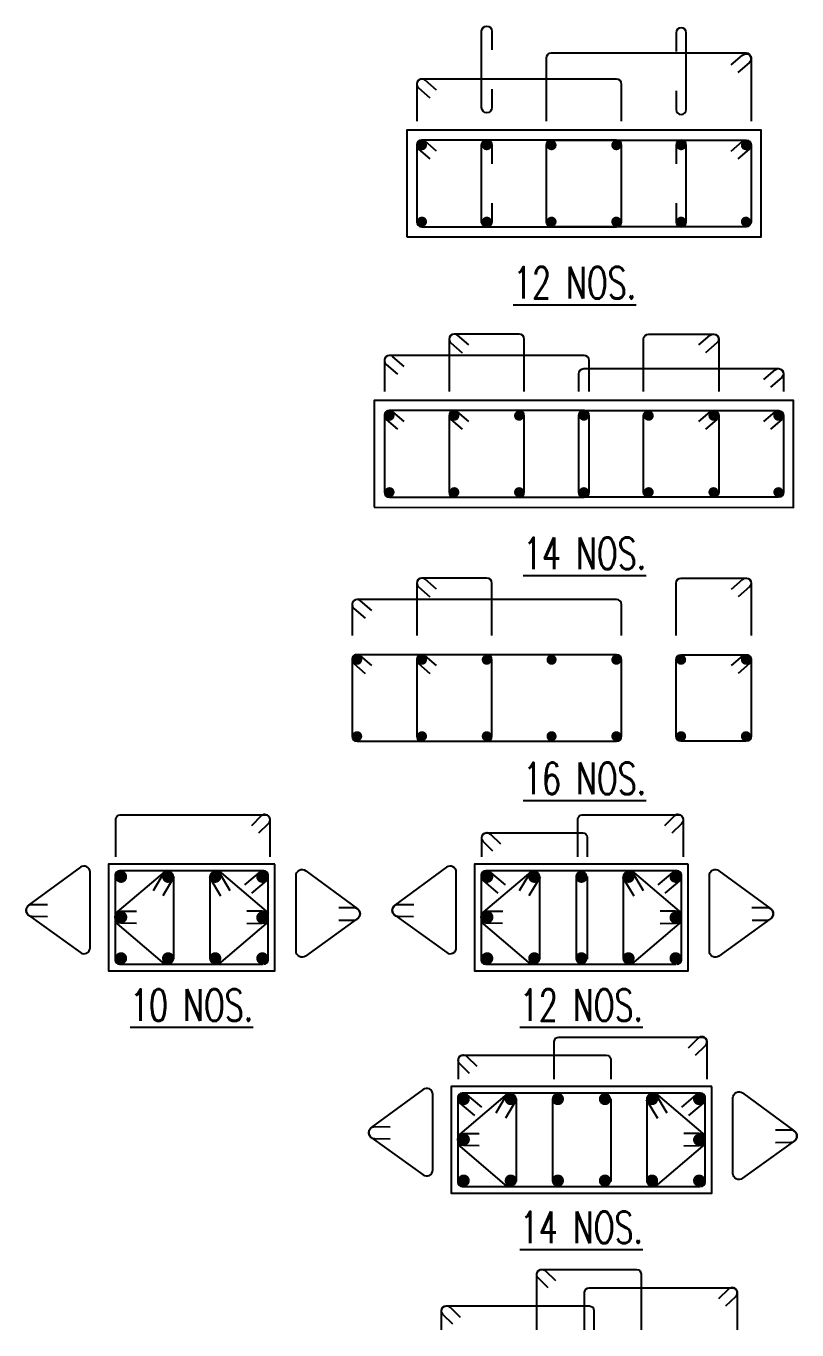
# Model space of a CAD drawing. Header units: inches. Extents: x 61991 to 161106, y 29687 to 64402.
# Drawn here: x 86032 to 86414, y 31143 to 31790 of the extents above; entities that cross this region are included whole.
import ezdxf
from ezdxf.enums import TextEntityAlignment as Align

# ---------------------------------------------------------------- set-up
doc = ezdxf.new("R2010")
doc.units = ezdxf.units.IN
doc.header["$MEASUREMENT"] = 0
doc.linetypes.add('HIDDEN', pattern=[0.375, 0.25, -0.125])
for name, color, linetype in [('COL', 1, 'HIDDEN'), ('FRAME', 6, 'Continuous'), ('LINKS', 6, 'Continuous'), ('reinforcement', 6, 'Continuous'), ('STEEL', 6, 'Continuous'), ('STIRUPS', 3, 'Continuous'), ('TITAL', 1, 'Continuous')]:
    doc.layers.add(name, color=color, linetype=linetype)
doc.styles.add('ROMANS', font='R.SHX', dxfattribs={"width": 0.7})

msp = doc.modelspace()

# ---------------------------------------------------------------- linework, layer by layer
at = {"layer": 'COL', "linetype": 'ByBlock'}
for points in [[(86220.45275, 31685.13934), (86396.34201, 31685.13934), (86396.34201, 31738.13134), (86220.45275, 31738.13134)], [(86204.35549, 31550.89365), (86412.44415, 31550.89), (86412.44415, 31603.882), (86204.35549, 31603.88565)]]:
    msp.add_lwpolyline(points, close=True, dxfattribs=at)
for points in [[(86155.0604, 31373.81086), (86072.45456, 31373.81086), (86072.45456, 31320.81886), (86155.0604, 31320.81886), (86155.0604, 31373.81086)], [(86360.13334, 31373.81086), (86254.15748, 31373.81086), (86254.15748, 31320.81886), (86360.13334, 31320.81886), (86360.13334, 31373.81086)], [(86371.81835, 31263.49845), (86242.47247, 31263.49845), (86242.47247, 31210.50645), (86371.81835, 31210.50645), (86371.81835, 31263.49845)]]:
    msp.add_lwpolyline(points, dxfattribs=at)
at = {"layer": 'FRAME'}
for points in [[(86086.31104, 31344.37672), (86078.74117, 31344.45523, -1), (86078.80398, 31350.51114), (86086.37386, 31350.43262)], [(86141.20392, 31344.37672), (86148.77379, 31344.45523, 1), (86148.71098, 31350.51114), (86141.1411, 31350.43262)], [(86268.01397, 31344.37672), (86260.44409, 31344.45523, -1), (86260.5069, 31350.51114), (86268.07678, 31350.43262)], [(86346.27686, 31344.37672), (86353.84673, 31344.45523, 1), (86353.78392, 31350.51114), (86346.21404, 31350.43262)], [(86256.32896, 31234.06431), (86248.75908, 31234.14283, -1), (86248.8219, 31240.19873), (86256.39177, 31240.12021)], [(86357.96186, 31234.06431), (86365.53174, 31234.14283, 1), (86365.46893, 31240.19873), (86357.89905, 31240.12021)]]:
    msp.add_lwpolyline(points, format="xyb", dxfattribs=at)
at = {"layer": 'LINKS'}
for points in [[(86094.7815, 31360.78974), (86100.33028, 31370.07425), (86075.70307, 31349.08049)], [(86127.16385, 31370.49886), (86151.79106, 31349.5051)], [(86127.18468, 31370.07425), (86132.73346, 31360.78974)], [(86148.20238, 31370.49886), (86139.97659, 31363.47552)], [(86276.48442, 31360.78974), (86282.0332, 31370.07425), (86257.40599, 31349.08049)], [(86261.0155, 31370.49886), (86269.24129, 31363.47552)], [(86332.23679, 31370.49886), (86356.864, 31349.5051)], [(86332.25762, 31370.07425), (86337.8064, 31360.78974)], [(86353.27532, 31370.49886), (86345.04953, 31363.47552)], [(86104.97903, 31367.29597), (86099.43025, 31358.01146)], [(86104.71697, 31367.63175), (86104.71697, 31326.63123)], [(86122.53593, 31367.29597), (86128.08471, 31358.01146)], [(86122.79799, 31367.63175), (86122.79799, 31326.63123)], [(86151.71897, 31366.3802), (86143.49318, 31359.35686)], [(86257.49891, 31366.3802), (86265.72471, 31359.35686)], [(86286.68196, 31367.29597), (86281.13318, 31358.01146)], [(86286.4199, 31367.63175), (86286.4199, 31326.63123)], [(86304.50099, 31367.63175), (86304.50099, 31326.63123)], [(86310.01763, 31367.63175), (86310.01763, 31326.63123)], [(86327.60887, 31367.29597), (86333.15765, 31358.01146)], [(86327.87093, 31367.63175), (86327.87093, 31326.63123)], [(86356.79191, 31366.3802), (86348.56612, 31359.35686)], [(86100.35111, 31324.13086), (86075.7239, 31345.12462)], [(86127.16385, 31324.13086), (86151.79106, 31345.12462)], [(86282.05403, 31324.13086), (86257.42682, 31345.12462)], [(86332.23679, 31324.13086), (86356.864, 31345.12462)], [(86264.79942, 31250.47733), (86270.3482, 31259.76184), (86245.72099, 31238.76808)], [(86249.33049, 31260.18645), (86257.55628, 31253.16311)], [(86343.9218, 31260.18645), (86368.54901, 31239.19269)], [(86343.94263, 31259.76184), (86349.49141, 31250.47733)], [(86364.96033, 31260.18645), (86356.73454, 31253.16311)], [(86245.8139, 31256.0678), (86254.0397, 31249.04446)], [(86274.99695, 31256.98357), (86269.44817, 31247.69906)], [(86274.73489, 31257.31935), (86274.73489, 31216.31882)], [(86292.81598, 31257.31935), (86292.81598, 31216.31882)], [(86321.70264, 31257.31935), (86321.70264, 31216.31882)], [(86339.29387, 31256.98357), (86344.84265, 31247.69906)], [(86339.55594, 31257.31935), (86339.55594, 31216.31882)], [(86368.47692, 31256.0678), (86360.25113, 31249.04446)], [(86270.36903, 31213.81845), (86245.74182, 31234.81221)], [(86343.9218, 31213.81845), (86368.54901, 31234.81221)]]:
    msp.add_lwpolyline(points, dxfattribs=at)
at = {"layer": 'reinforcement', "const_width": 3.02054}
for points in [[(86077.18465, 31367.55196, -1), (86080.22033, 31367.55196, -1)], [(86100.55467, 31367.55196, -1), (86103.59035, 31367.55196, -1)], [(86100.55467, 31367.55196, -1), (86103.59035, 31367.55196, -1)], [(86123.92468, 31367.55196, -1), (86126.96037, 31367.55196, -1)], [(86147.2947, 31367.55196, -1), (86150.33039, 31367.55196, -1)], [(86258.88757, 31367.55196, -1), (86261.92326, 31367.55196, -1)], [(86282.25759, 31367.55196, -1), (86285.29327, 31367.55196, -1)], [(86305.62761, 31367.55196, -1), (86308.66329, 31367.55196, -1)], [(86328.99762, 31367.55196, -1), (86332.03331, 31367.55196, -1)], [(86352.36764, 31367.55196, -1), (86355.40333, 31367.55196, -1)], [(86077.25473, 31347.48319, -1), (86080.29042, 31347.48319, -1)], [(86147.2947, 31347.31486, -1), (86150.33039, 31347.31486, -1)], [(86258.95765, 31347.48319, -1), (86261.99334, 31347.48319, -1)], [(86352.36764, 31347.31486, -1), (86355.40333, 31347.31486, -1)], [(86077.18465, 31327.07775, 1), (86080.22033, 31327.07775, 1)], [(86100.55467, 31327.07775, 1), (86103.59035, 31327.07775, 1)], [(86100.55467, 31327.07775, 1), (86103.59035, 31327.07775, 1)], [(86123.92468, 31327.07775, 1), (86126.96037, 31327.07775, 1)], [(86147.2947, 31327.07775, 1), (86150.33039, 31327.07775, 1)], [(86258.88757, 31327.07775, 1), (86261.92326, 31327.07775, 1)], [(86282.25759, 31327.07775, 1), (86285.29327, 31327.07775, 1)], [(86305.62761, 31327.07775, 1), (86308.66329, 31327.07775, 1)], [(86328.99762, 31327.07775, 1), (86332.03331, 31327.07775, 1)], [(86352.36764, 31327.07775, 1), (86355.40333, 31327.07775, 1)], [(86247.20256, 31257.23956, -1), (86250.23825, 31257.23956, -1)], [(86270.57258, 31257.23956, -1), (86273.60827, 31257.23956, -1)], [(86293.9426, 31257.23956, -1), (86296.97828, 31257.23956, -1)], [(86317.31262, 31257.23956, -1), (86320.3483, 31257.23956, -1)], [(86340.68263, 31257.23956, -1), (86343.71832, 31257.23956, -1)], [(86364.05265, 31257.23956, -1), (86367.08833, 31257.23956, -1)], [(86247.27265, 31237.17078, -1), (86250.30833, 31237.17078, -1)], [(86364.05265, 31237.00245, -1), (86367.08833, 31237.00245, -1)], [(86247.20256, 31216.76535, 1), (86250.23825, 31216.76535, 1)], [(86270.57258, 31216.76535, 1), (86273.60827, 31216.76535, 1)], [(86293.9426, 31216.76535, 1), (86296.97828, 31216.76535, 1)], [(86317.31262, 31216.76535, 1), (86320.3483, 31216.76535, 1)], [(86340.68263, 31216.76535, 1), (86343.71832, 31216.76535, 1)], [(86364.05265, 31216.76535, 1), (86367.08833, 31216.76535, 1)]]:
    msp.add_lwpolyline(points, format="xyb", close=True, dxfattribs=at)
at = {"layer": 'reinforcement'}
for points in [[(86149.5404, 31324.13086, 0.414213562), (86151.7484, 31326.33886), (86151.7484, 31368.29086, 0.414213562), (86149.5404, 31370.49886), (86077.97456, 31370.49886, 0.414213562), (86075.76656, 31368.29086), (86075.76656, 31326.33886, 0.414213562), (86077.97456, 31324.13086), (86149.13608, 31324.13086)], [(86354.61334, 31324.13086, 0.414213562), (86356.82134, 31326.33886), (86356.82134, 31368.29086, 0.414213562), (86354.61334, 31370.49886), (86259.67748, 31370.49886, 0.414213562), (86257.46948, 31368.29086), (86257.46948, 31326.33886, 0.414213562), (86259.67748, 31324.13086), (86354.20902, 31324.13086)], [(86366.29835, 31213.81845, 0.414213562), (86368.50635, 31216.02645), (86368.50635, 31257.97845, 0.414213562), (86366.29835, 31260.18645), (86247.99247, 31260.18645, 0.414213562), (86245.78447, 31257.97845), (86245.78447, 31216.02645, 0.414213562), (86247.99247, 31213.81845), (86365.89402, 31213.81845)]]:
    msp.add_lwpolyline(points, format="xyb", dxfattribs=at)
at = {"layer": 'STEEL'}
for points in [[(86227.97275, 31690.13934), (86324.52606, 31690.13934, 0.414213562), (86327.04606, 31692.65934), (86327.04606, 31730.61134, 0.414213562), (86324.52606, 31733.13134), (86227.97275, 31733.13134, 0.414213562), (86225.45275, 31730.61134), (86225.45275, 31692.65934, 0.414213562)], [(86388.82201, 31690.13934), (86292.26869, 31690.13934, -0.414213562), (86289.74869, 31692.65934), (86289.74869, 31730.61134, -0.414213562), (86292.26869, 31733.13134), (86388.82201, 31733.13134, -0.414213562), (86391.34201, 31730.61134), (86391.34201, 31692.65934, -0.414213562)], [(86211.87549, 31555.89365), (86308.42881, 31555.89365, 0.414213562), (86310.94881, 31558.41365), (86310.94881, 31596.36565, 0.414213562), (86308.42881, 31598.88565), (86211.87549, 31598.88565, 0.414213562), (86209.35549, 31596.36565), (86209.35549, 31558.41365, 0.414213562)], [(86244.02565, 31555.89365), (86276.27865, 31555.89365, 0.414213562), (86278.79865, 31558.41365), (86278.79865, 31596.36565, 0.414213562), (86276.27865, 31598.88565), (86244.02565, 31598.88565, 0.414213562), (86241.50565, 31596.36565), (86241.50565, 31558.41365, 0.414213562)], [(86404.92415, 31555.89), (86308.3216, 31555.89365, -0.414213562), (86305.8016, 31558.41365), (86305.8016, 31596.36565, -0.414213562), (86308.3216, 31598.88565), (86404.92415, 31598.882, -0.414213562), (86407.44415, 31596.362), (86407.44415, 31558.41, -0.414213562)], [(86372.77399, 31555.89365), (86340.52099, 31555.89365, -0.414213562), (86338.00099, 31558.41365), (86338.00099, 31596.36565, -0.414213562), (86340.52099, 31598.88565), (86372.77399, 31598.88565, -0.414213562), (86375.29399, 31596.36565), (86375.29399, 31558.41365, -0.414213562)], [(86195.82696, 31434.77817), (86324.53043, 31434.77817, 0.414213562), (86327.05043, 31437.29817), (86327.05043, 31475.25017, 0.414213562), (86324.53043, 31477.77017), (86195.82696, 31477.77017, 0.414213562), (86193.30696, 31475.25017), (86193.30696, 31437.29817, 0.414213562)], [(86227.97712, 31434.77817), (86260.23011, 31434.77817, 0.414213562), (86262.75011, 31437.29817), (86262.75011, 31475.25017, 0.414213562), (86260.23011, 31477.77017), (86227.97712, 31477.77017, 0.414213562), (86225.45712, 31475.25017), (86225.45712, 31437.29817, 0.414213562)], [(86388.87561, 31434.77817), (86356.62261, 31434.77817, -0.414213562), (86354.10261, 31437.29817), (86354.10261, 31475.25017, -0.414213562), (86356.62261, 31477.77017), (86388.87561, 31477.77017, -0.414213562), (86391.39561, 31475.25017), (86391.39561, 31437.29817, -0.414213562)]]:
    msp.add_lwpolyline(points, format="xyb", close=True, dxfattribs=at)
for points in [[(86235.29131, 31727.68191), (86229.67248, 31732.52848, 1), (86226.37148, 31728.70149), (86231.99032, 31723.85493)], [(86262.69911, 31701.87349), (86262.69911, 31692.65569, -1), (86257.64517, 31692.65569), (86257.64517, 31730.61499, -1), (86262.69911, 31730.61499), (86262.69911, 31721.39718)], [(86354.09564, 31701.87349), (86354.09564, 31692.65569, 1), (86359.14959, 31692.65569), (86359.14959, 31730.61499, 1), (86354.09564, 31730.61499), (86354.09564, 31721.39718)], [(86381.50344, 31727.68191), (86387.12228, 31732.52848, -1), (86390.42327, 31728.70149), (86384.80443, 31723.85493)], [(86219.19406, 31593.43622), (86213.57522, 31598.28279, 1), (86210.27423, 31594.4558), (86215.89307, 31589.60924)], [(86251.34422, 31593.43622), (86245.72538, 31598.28279, 1), (86242.42439, 31594.4558), (86248.04322, 31589.60924)], [(86365.45542, 31593.43622), (86371.07426, 31598.28279, -1), (86374.37525, 31594.4558), (86368.75641, 31589.60924)], [(86397.60558, 31593.43257), (86403.22441, 31598.27914, -1), (86406.52541, 31594.45215), (86400.90657, 31589.60559)], [(86203.14553, 31472.32075), (86197.52669, 31477.16731, 1), (86194.2257, 31473.34033), (86199.84453, 31468.49376)], [(86235.29568, 31472.32075), (86229.67685, 31477.16731, 1), (86226.37585, 31473.34033), (86231.99469, 31468.49376)], [(86381.55704, 31472.32075), (86387.17588, 31477.16731, -1), (86390.47687, 31473.34033), (86384.85804, 31468.49376)]]:
    msp.add_lwpolyline(points, format="xyb", dxfattribs=at)
at = {"layer": 'STEEL', "const_width": 2.5}
for points in [[(86226.77198, 31730.61499, 1), (86229.27198, 31730.61499, 1)], [(86258.92214, 31730.61499, 1), (86261.42214, 31730.61499, 1)], [(86291.0723, 31730.61499, 1), (86293.5723, 31730.61499, 1)], [(86323.22246, 31730.61499, 1), (86325.72246, 31730.61499, 1)], [(86355.37261, 31730.61499, 1), (86357.87261, 31730.61499, 1)], [(86390.02277, 31730.61499, -1), (86387.52277, 31730.61499, -1)], [(86226.77198, 31692.65569, -1), (86229.27198, 31692.65569, -1)], [(86258.92214, 31692.65569, -1), (86261.42214, 31692.65569, -1)], [(86291.0723, 31692.65569, -1), (86293.5723, 31692.65569, -1)], [(86323.22246, 31692.65569, -1), (86325.72246, 31692.65569, -1)], [(86355.37261, 31692.65569, -1), (86357.87261, 31692.65569, -1)], [(86390.02277, 31692.65569, 1), (86387.52277, 31692.65569, 1)], [(86210.67473, 31596.3693, 1), (86213.17473, 31596.3693, 1)], [(86242.82488, 31596.3693, 1), (86245.32488, 31596.3693, 1)], [(86274.97504, 31596.3693, 1), (86277.47504, 31596.3693, 1)], [(86307.1252, 31596.3693, 1), (86309.6252, 31596.3693, 1)], [(86339.27536, 31596.3693, 1), (86341.77536, 31596.3693, 1)], [(86371.42552, 31596.3693, 1), (86373.92552, 31596.3693, 1)], [(86406.12491, 31596.36565, -1), (86403.62491, 31596.36565, -1)], [(86210.67473, 31558.41, -1), (86213.17473, 31558.41, -1)], [(86242.82488, 31558.41, -1), (86245.32488, 31558.41, -1)], [(86274.97504, 31558.41, -1), (86277.47504, 31558.41, -1)], [(86307.1252, 31558.41, -1), (86309.6252, 31558.41, -1)], [(86339.27536, 31558.41, -1), (86341.77536, 31558.41, -1)], [(86371.42552, 31558.41, -1), (86373.92552, 31558.41, -1)], [(86406.12491, 31558.40635, 1), (86403.62491, 31558.40635, 1)], [(86194.62619, 31475.25382, 1), (86197.12619, 31475.25382, 1)], [(86226.77635, 31475.25382, 1), (86229.27635, 31475.25382, 1)], [(86258.92651, 31475.25382, 1), (86261.42651, 31475.25382, 1)], [(86291.07667, 31475.25382, 1), (86293.57667, 31475.25382, 1)], [(86323.22683, 31475.25382, 1), (86325.72683, 31475.25382, 1)], [(86355.37698, 31475.25382, 1), (86357.87698, 31475.25382, 1)], [(86387.52714, 31475.25382, 1), (86390.02714, 31475.25382, 1)], [(86194.62619, 31437.29452, -1), (86197.12619, 31437.29452, -1)], [(86226.77635, 31437.29452, -1), (86229.27635, 31437.29452, -1)], [(86258.92651, 31437.29452, -1), (86261.42651, 31437.29452, -1)], [(86291.07667, 31437.29452, -1), (86293.57667, 31437.29452, -1)], [(86323.22683, 31437.29452, -1), (86325.72683, 31437.29452, -1)], [(86355.37698, 31437.29452, -1), (86357.87698, 31437.29452, -1)], [(86387.52714, 31437.29452, -1), (86390.02714, 31437.29452, -1)]]:
    msp.add_lwpolyline(points, format="xyb", close=True, dxfattribs=at)
at = {"layer": 'STIRUPS'}
for points in [[(86262.69911, 31758.45811), (86262.69911, 31749.2403, -1), (86257.64517, 31749.2403), (86257.64517, 31787.1996, -1), (86262.69911, 31787.1996), (86262.69911, 31777.9818)], [(86354.09564, 31757.59598), (86354.09564, 31748.37817, 1), (86359.14959, 31748.37817), (86359.14959, 31786.33747, 1), (86354.09564, 31786.33747), (86354.09564, 31777.11967)], [(86289.74869, 31742.61581), (86289.74869, 31773.89181, -0.414213562), (86292.26869, 31776.41181), (86388.82201, 31776.41181, -0.414213562), (86391.34201, 31773.89181), (86391.34201, 31742.61581)], [(86381.50344, 31770.52593), (86387.12228, 31775.3725, -1), (86390.42327, 31771.54551), (86384.80443, 31766.69895)], [(86327.04606, 31742.61581), (86327.04606, 31760.93181, 0.414213562), (86324.52606, 31763.45181), (86227.97275, 31763.45181, 0.414213562), (86225.45275, 31760.93181), (86225.45275, 31742.61581)], [(86235.29131, 31758.00239), (86229.67248, 31762.84895, 1), (86226.37148, 31759.02196), (86231.99032, 31754.1754)], [(86278.79865, 31608.36647), (86278.79865, 31634.38483, 0.414213562), (86276.27865, 31636.90483), (86244.02565, 31636.90483, 0.414213562), (86241.50565, 31634.38483), (86241.50565, 31608.36647)], [(86251.34422, 31631.45541), (86245.72538, 31636.30197, 1), (86242.42439, 31632.47498), (86248.04322, 31627.62842)], [(86338.00099, 31608.36647), (86338.00099, 31634.38483, -0.414213562), (86340.52099, 31636.90483), (86372.77399, 31636.90483, -0.414213562), (86375.29399, 31634.38483), (86375.29399, 31608.36647)], [(86365.45542, 31631.45541), (86371.07426, 31636.30197, -1), (86374.37525, 31632.47498), (86368.75641, 31627.62842)], [(86310.94881, 31608.36647), (86310.94881, 31623.72311, 0.414213562), (86308.42881, 31626.24311), (86211.87549, 31626.24311, 0.414213562), (86209.35549, 31623.72311), (86209.35549, 31608.36647)], [(86219.19406, 31620.79369), (86213.57522, 31625.64025, 1), (86210.27423, 31621.81327), (86215.89307, 31616.9667)], [(86305.8016, 31608.37012), (86305.8016, 31617.22015, -0.414213562), (86308.3216, 31619.74015), (86404.92415, 31619.7365, -0.414213562), (86407.44415, 31617.2165), (86407.44415, 31608.36647)], [(86397.60558, 31614.28708), (86403.22441, 31619.13365, -1), (86406.52541, 31615.30666), (86400.90657, 31610.4601)], [(86262.75011, 31487.25099), (86262.75011, 31513.26935, 0.414213562), (86260.23011, 31515.78935), (86227.97712, 31515.78935, 0.414213562), (86225.45712, 31513.26935), (86225.45712, 31487.25099)], [(86235.29568, 31510.33993), (86229.67685, 31515.1865, 1), (86226.37585, 31511.35951), (86231.99469, 31506.51294)], [(86354.10261, 31487.25099), (86354.10261, 31513.26935, -0.414213562), (86356.62261, 31515.78935), (86388.87561, 31515.78935, -0.414213562), (86391.39561, 31513.26935), (86391.39561, 31487.25099)], [(86381.55704, 31510.33993), (86387.17588, 31515.1865, -1), (86390.47687, 31511.35951), (86384.85804, 31506.51294)], [(86327.05043, 31487.25099), (86327.05043, 31502.60764, 0.414213562), (86324.53043, 31505.12764), (86195.82696, 31505.12764, 0.414213562), (86193.30696, 31502.60764), (86193.30696, 31487.25099)], [(86203.14553, 31499.67821), (86197.52669, 31504.52478, 1), (86194.2257, 31500.69779), (86199.84453, 31495.85123)], [(86076.06681, 31377.45094), (86076.06681, 31396.13607, -0.414213562), (86078.27481, 31398.34407), (86150.35114, 31398.34407, -0.414213562), (86152.55914, 31396.13607), (86152.55914, 31377.45094)], [(86147.06622, 31389.32436), (86151.88425, 31394.06816, 1), (86148.28322, 31397.72554), (86143.35953, 31392.87771)], [(86305.38418, 31377.45094), (86305.38418, 31396.13607, -0.414213562), (86307.59218, 31398.34407), (86355.42408, 31398.34407, -0.414213562), (86357.63208, 31396.13607), (86357.63208, 31377.45094)], [(86352.13916, 31389.32436), (86356.95719, 31394.06816, 1), (86353.35616, 31397.72554), (86348.43247, 31392.87771)], [(86263.26265, 31380.30465), (86258.44462, 31385.04845, -1), (86262.04564, 31388.70583), (86266.96934, 31383.858)], [(86257.76973, 31377.45094), (86257.76973, 31387.11636, -0.414213562), (86259.97773, 31389.32436), (86307.80963, 31389.32436, -0.414213562), (86310.01763, 31387.11636), (86310.01763, 31377.45094)], [(86042.147, 31347.72112), (86034.57712, 31347.79964, -1), (86034.63993, 31353.85554), (86042.20981, 31353.77702)], [(86186.75756, 31346.00019), (86194.32744, 31346.07871, 1), (86194.26463, 31352.13461), (86186.69475, 31352.05609)], [(86223.84992, 31347.72112), (86216.28004, 31347.79964, -1), (86216.34286, 31353.85554), (86223.91274, 31353.77702)], [(86391.8305, 31346.00019), (86399.40038, 31346.07871, 1), (86399.33757, 31352.13461), (86391.76769, 31352.05609)], [(86293.69917, 31267.13854), (86293.69917, 31285.82366, -0.414213562), (86295.90717, 31288.03166), (86367.10908, 31288.03166, -0.414213562), (86369.31708, 31285.82366), (86369.31708, 31267.13854)], [(86363.82417, 31279.01195), (86368.6422, 31283.75575, 1), (86365.04117, 31287.41313), (86360.11748, 31282.5653)], [(86251.57764, 31269.99224), (86246.75961, 31274.73604, -1), (86250.36064, 31278.39342), (86255.28433, 31273.54559)], [(86246.08473, 31267.13854), (86246.08473, 31276.80395, -0.414213562), (86248.29273, 31279.01195), (86319.49464, 31279.01195, -0.414213562), (86321.70264, 31276.80395), (86321.70264, 31267.13854)], [(86212.16491, 31237.40871), (86204.59503, 31237.48723, -1), (86204.65785, 31243.54313), (86212.22773, 31243.46461)], [(86403.51551, 31235.68778), (86411.08539, 31235.7663, 1), (86411.02258, 31241.8222), (86403.4527, 31241.74368)], [(86290.58669, 31163.56008), (86285.76865, 31168.30388, -1), (86289.36968, 31171.96126), (86294.29337, 31167.11343)], [(86285.09377, 31142.66696), (86285.09377, 31170.37179, -0.414213562), (86287.30177, 31172.57979), (86334.55072, 31172.57979, -0.414213562), (86336.75872, 31170.37179), (86336.75872, 31142.66696)], [(86308.75526, 31142.66696), (86308.75526, 31161.35208, -0.414213562), (86310.96326, 31163.56008), (86382.16517, 31163.56008, -0.414213562), (86384.37317, 31161.35208), (86384.37317, 31142.66696)], [(86378.88025, 31154.54037), (86383.69829, 31159.28417, 1), (86380.09726, 31162.94155), (86375.17357, 31158.09372)], [(86243.26371, 31145.52066), (86238.44568, 31150.26446, -1), (86242.0467, 31153.92184), (86246.9704, 31149.07401)], [(86237.77079, 31142.66696), (86237.77079, 31152.33237, -0.414213562), (86239.97879, 31154.54037), (86311.1807, 31154.54037, -0.414213562), (86313.3887, 31152.33237), (86313.3887, 31142.66696)]]:
    msp.add_lwpolyline(points, format="xyb", dxfattribs=at)
for points in [[(86032.85079, 31348.54545), (86058.59026, 31329.93548, 0.612005364), (86063.34799, 31332.36661), (86063.34799, 31369.86739, 0.614457575), (86058.57297, 31372.28593), (86032.83351, 31353.39511, 0.508738299)], [(86196.05377, 31346.82452), (86170.31431, 31328.21455, -0.612005364), (86165.55657, 31330.64568), (86165.55657, 31368.14646, -0.614457575), (86170.33159, 31370.565), (86196.07106, 31351.67418, -0.508738299)], [(86214.55371, 31348.54545), (86240.29318, 31329.93548, 0.612005364), (86245.05091, 31332.36661), (86245.05091, 31369.86739, 0.614457575), (86240.27589, 31372.28593), (86214.53643, 31353.39511, 0.508738299)], [(86401.12671, 31346.82452), (86375.38724, 31328.21455, -0.612005364), (86370.62951, 31330.64568), (86370.62951, 31368.14646, -0.614457575), (86375.40453, 31370.565), (86401.144, 31351.67418, -0.508738299)], [(86202.86871, 31238.23305), (86228.60817, 31219.62308, 0.612005364), (86233.36591, 31222.0542), (86233.36591, 31259.55499, 0.614457575), (86228.59089, 31261.97352), (86202.85142, 31243.08271, 0.508738299)], [(86412.81172, 31236.51212), (86387.07225, 31217.90215, -0.612005364), (86382.31452, 31220.33327), (86382.31452, 31257.83406, -0.614457575), (86387.08954, 31260.25259), (86412.829, 31241.36178, -0.508738299)]]:
    msp.add_lwpolyline(points, format="xyb", close=True, dxfattribs=at)

# ---------------------------------------------------------------- texts
at = {"layer": 'TITAL', "style": 'ROMANS', "width": 0.7}
for s, p in [('%%U12 NOS.', (86303.77128, 31654.51539)), ('%%U14 NOS.', (86308.7283, 31520.2697)), ('%%U16 NOS.', (86308.72586, 31408.5322))]:
    msp.add_text(s, height=15.652174, dxfattribs=at).set_placement(p, align=Align.CENTER)
for s, p in [('%%U10 NOS.', (86113.75748, 31303.86825)), ('%%U12 NOS.', (86307.14541, 31303.86825)), ('%%U14 NOS.', (86307.14541, 31193.55585))]:
    msp.add_text(s, height=15.652174, dxfattribs=at).set_placement(p, align=Align.MIDDLE)

doc.saveas('drawing.dxf')
